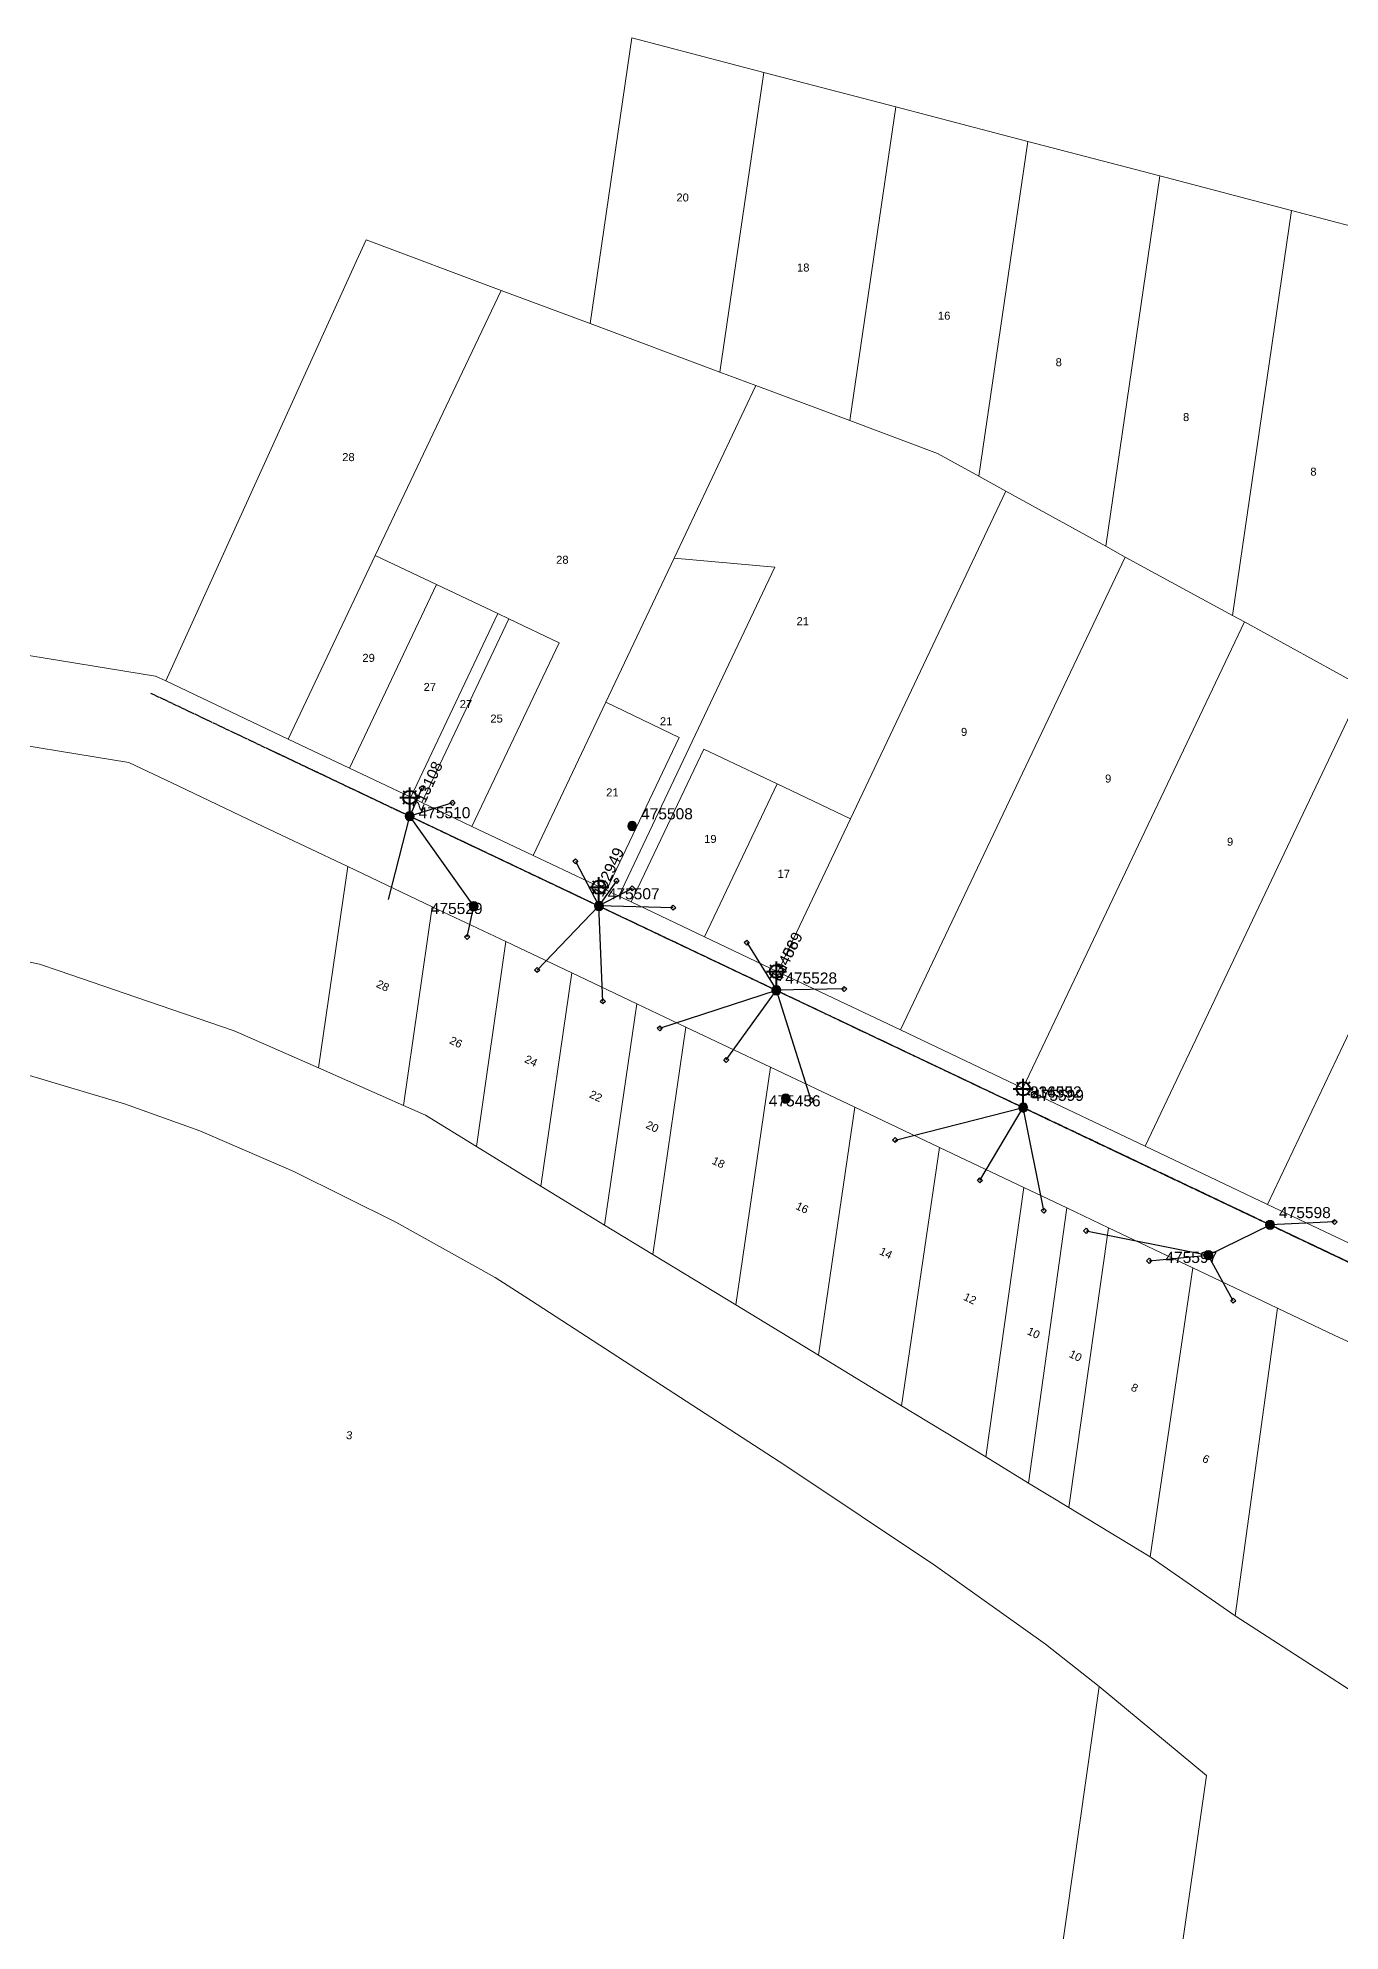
# Model space of a CAD drawing. Header units: metres. Extents: x 255732 to 259619, y 6266370 to 6267655.
# Drawn here: x 256447.4 to 256740.3, y 6267166.9 to 6267592.8 of the extents above; entities that cross this region are included whole.
import ezdxf
from ezdxf.enums import TextEntityAlignment as Align

# ---------------------------------------------------------------- set-up
doc = ezdxf.new("R2010")
doc.units = ezdxf.units.M
doc.linetypes.add('Cable Exist OH', pattern=[1, 1, 0])
doc.layers.get('0').update_dxf_attribs({"color": 6})
doc.layers.add('Cadastre Land Parcels_SP_EXT', color=9, linetype='Continuous', lineweight=5)
doc.layers.add('Cadastre Roads_SP_EXT', color=9, linetype='Continuous', lineweight=5)
for name, color, linetype in [('Equip_SP_SL_EXT', 7, 'Continuous'), ('Mains_HV_EXT', 7, 'Continuous'), ('Mains_LV_EXT', 7, 'Continuous'), ('Mains_SL_EXT', 7, 'Continuous'), ('Services_SP_EXT', 7, 'Continuous'), ('SupportsOH_SP_TR_HV_LV_SL_EXT', 7, 'Continuous')]:
    doc.layers.add(name, color=color, linetype=linetype)
doc.layers.get('0').freeze()
doc.styles.add('iecARIAL', font='arial.ttf', dxfattribs={"height": 2})
doc.styles.add('POLE_LABEL', font='arial.ttf')
doc.styles.get("Standard").update_dxf_attribs({"font": 'arial.ttf'})

# ---------------------------------------------------------------- blocks, each defined once
blk = doc.blocks.new('SL_LANTERN_EXT')
at = {"lineweight": 40}
for p, q in [((-1.46, 5.68), (-1.06, 5.28)), ((0, 1.97), (0, 6.47)), ((1.46, 5.68), (1.06, 5.28)), ((-2.25, 4.22), (2.25, 4.22)), ((-1.46, 2.76), (-1.06, 3.16)), ((0, 0), (0, 2.72)), ((1.46, 2.76), (1.06, 3.16))]:
    blk.add_line(p, q, dxfattribs=at)
blk.add_circle((0, 4.22), 1.5, dxfattribs=at)
at = {"style": 'iecARIAL', "flags": 8}
blk.add_attdef('ASSET_NUM', (1.5, 1.5), '', height=2.5, dxfattribs=at)
for tag, p, height, flags in [('OPERATING_VOLTAGE', (0.98, -1.65), 0.2, 9), ('ORIENTATION', (0.98, -1.85), 0.2, 9), ('OWNED_BY', (0.98, -2.05), 0.2, 9), ('STATE', (0.98, -2.25), 0.2, 9), ('CONSTRUCTED_VOLTAGE', (0.98, -0.65), 0.2, 9), ('CONTROL_TYPE', (0.98, -0.85), 0.2, 9), ('LANTERN_PURPOSE', (0.98, -1.05), 0.2, 9), ('LANTERN_TYPE', (0.98, -1.25), 0.2, 9), ('NO_PHASES', (0.98, -1.45), 0.2, 9), ('USAGE', (0.98, -2.45), 0.2, 9), ('CEXIST', (0.98, -2.65), 0.2, 9), ('CNEW', (0.98, -2.85), 0.2, 9), ('CNUMBER', (0.98, -3.05), 0.2, 9), ('CREMOVE', (0.98, -3.25), 0.2, 9), ('CREPLACE', (0.98, -3.45), 0.2, 9), ('LKINGHEIGHT', (0.98, -3.65), 0.2, 9), ('LBRACKET', (0.98, -3.85), 0.2, 9), ('LBRACKETVOCAB', (0.98, -4.05), 0.2, 9), ('LCATEGORY', (0.98, -4.25), 0.2, 9), ('LCHARGE1', (0.98, -4.45), 0.2, 9), ('LNUMBER', (2.18, -3.25), 2.5, 8), ('LCHARGE1PERCENT', (0.98, -4.65), 0.2, 9), ('LCHARGE2', (0.98, -4.85), 0.2, 9), ('LCHARGE2PERCENT', (0.98, -5.05), 0.2, 9), ('LCHARGE3', (0.98, -5.25), 0.2, 9), ('LCHARGE3PERCENT', (0.98, -5.45), 0.2, 9), ('LEXIST', (0.98, -5.65), 0.2, 9), ('LLAMP', (0.98, -5.85), 0.2, 9), ('LLAMPVOCAB', (0.98, -6.05), 0.2, 9), ('LMAST', (0.98, -6.25), 0.2, 9), ('LMASTVOCAB', (0.98, -6.45), 0.2, 9), ('LNEW', (0.98, -6.65), 0.2, 9), ('LANTNUMBER', (0.98, -6.85), 0.2, 9), ('LOUTREACH', (0.98, -7.25), 0.2, 9), ('LOUTREACHVOCAB', (0.98, -7.45), 0.2, 9), ('LRATECODE', (0.98, -7.65), 0.2, 9), ('LREMOVE', (0.98, -7.85), 0.2, 9), ('LREPLACE', (0.98, -8.05), 0.2, 9), ('LTYPE', (0.98, -8.25), 0.2, 9), ('LTYPEVOCAB', (0.98, -8.45), 0.2, 9), ('LEGEND', (0.98, -8.65), 0.2, 9), ('STREETNAME', (0.98, -9.25), 0.2, 9), ('SUBURB', (0.98, -9.45), 0.2, 1), ('LOCATION', (0.98, -8.85), 0.2, 9), ('NOTES', (0.98, -9.05), 0.2, 9)]:
    blk.add_attdef(tag, p, '', height=height, dxfattribs=dict(flags=flags))
blk = doc.blocks.new('CCP_EXT')
blk.add_wipeout([(0, 0.57), (0.57, 0), (0, -0.57), (-0.57, 0)])
blk.add_lwpolyline([(-0.57, 0), (0, 0.57), (0.57, 0), (0, -0.57), (-0.57, 0)])
at = {"flags": 1}
blk.add_attdef('Z', (0, 0), '', height=0.2, dxfattribs=at)
at = {"flags": 9}
for tag, p in [('CCP_TYPE', (0, 0)), ('CONSTRUCTED_VOLTAGE', (0, -0.2)), ('OPERATING_VOLTAGE', (0, -0.6)), ('ORIENTATION', (0, -0.8)), ('OWNED_BY', (0, -1)), ('STATE', (0, -1.8)), ('NO_PHASES', (0, -0.4)), ('USAGE', (0, -1.2)), ('LEGEND', (0, -1.4)), ('LIFE_SUPPORT', (0, -1.6)), ('NOTES', (0, -2))]:
    blk.add_attdef(tag, text='', height=0.2, dxfattribs=at).set_placement(p, align=Align.MIDDLE_LEFT)
blk = doc.blocks.new('POLE_EXT')
blk.add_hatch(color=256).paths.add_polyline_path([(-1, 0, 1), (1, 0, 1)])
blk.add_lwpolyline([(-1, 0, 1), (1, 0, 1)], format="xyb", close=True)
for tag, height, flags, p in [('pNumber', 2.5, 8, (-17.84, 2.07)), ('OWNED_BY', 0.2, 9, (1.35, -0.4)), ('SPECIAL_USE', 0.2, 9, (1.35, -0.8)), ('STATE', 0.2, 9, (1.35, -1)), ('cLV', 0.2, 9, (1.35, -1.4)), ('hDepth', 0.2, 9, (1.35, -1.6)), ('hDia', 0.2, 9, (1.35, -1.8)), ('cHV', 0.2, 9, (1.35, -2)), ('cLinedev', 0.2, 9, (1.35, -3.4)), ('pExisting', 0.2, 9, (1.35, -3.8)), ('PARENT', 0.2, 9, (1.35, -0.6)), ('USAGE', 0.2, 9, (1.35, -1.2)), ('LBRACKET', 0.2, 9, (1.35, -2.2)), ('LExisting', 0.2, 9, (1.35, -2.4)), ('LANTNUMBER', 0.2, 9, (1.35, -2.6)), ('LOther', 0.2, 9, (1.35, -2.8)), ('LRemove', 0.2, 9, (1.35, -3)), ('LEGEND', 0.2, 9, (1.35, -3.2)), ('LOCATION', 0.2, 9, (1.35, -3.6)), ('PFNUMBER', 0.2, 9, (1.35, -4)), ('NEWPFNUMBER', 0.2, 9, (1.35, -4.2)), ('pFooting', 0.2, 9, (1.35, -4.4)), ('pNew', 0.2, 9, (1.35, -4.6)), ('pRelocate', 0.2, 9, (1.35, -5)), ('pRemove', 0.2, 9, (1.35, -5.2)), ('pReplace', 0.2, 9, (1.35, -5.4)), ('pStay', 0.2, 9, (1.35, -5.6)), ('pType', 0.2, 9, (1.35, -5.8)), ('cspan', 0.2, 9, (1.35, -6)), ('STREETNAME', 0.2, 9, (1.35, -6.2)), ('SUBURB', 0.2, 9, (1.35, -6.4)), ('OPERATED_BY', 0.2, 9, (1.36, -7.01)), ('NOTES', 0.2, 9, (1.35, -6.6)), ('MAINTAINED_BY', 0.2, 9, (1.36, -6.81))]:
    blk.add_attdef(tag, text='', height=height, dxfattribs=dict(flags=flags)).set_placement(p, align=Align.MIDDLE_LEFT)
at = {"style": 'POLE_LABEL'}
for tag, height, flags, p in [('STRUCTURE_PLANT_NUMBER', 0.2, 9, (1.35, 0.03)), ('ASSET_NUM', 2.5, 8, (2, 2)), ('STREET_CODE', 0.2, 9, (1.35, -0.2))]:
    blk.add_attdef(tag, text='', height=height, dxfattribs=dict(at, flags=flags)).set_placement(p, align=Align.MIDDLE_LEFT)
at = {"flags": 1}
blk.add_attdef('Z', (1.35, -7.33), '', height=0.2, dxfattribs=at)

msp = doc.modelspace()

# ---------------------------------------------------------------- linework, layer by layer
at = {"layer": 'Cadastre Land Parcels_SP_EXT', "linetype": 'Continuous'}
for points in [[(256610.66, 6267585), (256580.97, 6267592.78), (256571.62, 6267528.53), (256600.81, 6267517.61), (256610.66, 6267585)], [(256640.36, 6267577.25), (256610.66, 6267585), (256600.81, 6267517.61), (256608.92, 6267514.56), (256630.01, 6267506.69), (256640.36, 6267577.25)], [(256670.04, 6267569.48), (256640.36, 6267577.25), (256630.01, 6267506.69), (256649.75, 6267499.31), (256659.07, 6267494.19), (256670.04, 6267569.48)], [(256699.73, 6267561.73), (256670.04, 6267569.48), (256659.07, 6267494.19), (256665.12, 6267490.8), (256687.65, 6267478.42), (256699.73, 6267561.73)], [(256729.41, 6267553.96), (256699.73, 6267561.73), (256687.65, 6267478.42), (256691.99, 6267475.99), (256716.14, 6267462.82), (256729.41, 6267553.96)], [(256744.65, 6267447.19), (256759.08, 6267546.17), (256729.41, 6267553.96), (256716.14, 6267462.82), (256718.77, 6267461.4), (256744.65, 6267447.19)], [(256551.61, 6267535.98), (256521.22, 6267547.37), (256519.05, 6267542.59), (256476.19, 6267448.13), (256503.72, 6267435.05), (256523.29, 6267476.36), (256551.61, 6267535.98)], [(256558.79, 6267408.89), (256575.13, 6267443.33), (256590.51, 6267475.74), (256608.92, 6267514.56), (256600.81, 6267517.61), (256571.62, 6267528.53), (256551.61, 6267535.98), (256523.29, 6267476.36), (256537.06, 6267469.82), (256550.83, 6267463.28), (256553.31, 6267462.1), (256564.63, 6267456.74), (256545.02, 6267415.43), (256558.79, 6267408.89)], [(256630.01, 6267506.69), (256608.92, 6267514.56), (256590.51, 6267475.74), (256613.18, 6267473.76), (256578.07, 6267399.73), (256580.82, 6267398.42), (256597.16, 6267432.81), (256613.69, 6267424.98), (256630.17, 6267417.13), (256665.12, 6267490.8), (256659.07, 6267494.19), (256649.75, 6267499.31), (256630.01, 6267506.69)], [(256687.65, 6267478.42), (256665.12, 6267490.8), (256630.17, 6267417.13), (256613.86, 6267382.73), (256641.4, 6267369.65), (256691.99, 6267475.99), (256687.65, 6267478.42)], [(256537.06, 6267469.82), (256523.29, 6267476.36), (256503.72, 6267435.05), (256517.49, 6267428.51), (256537.06, 6267469.82)], [(256578.07, 6267399.73), (256613.18, 6267473.76), (256590.51, 6267475.74), (256575.13, 6267443.33), (256591.65, 6267435.43), (256575.31, 6267401.04), (256578.07, 6267399.73)], [(256716.14, 6267462.82), (256691.99, 6267475.99), (256641.4, 6267369.65), (256668.93, 6267356.57), (256718.77, 6267461.4), (256716.14, 6267462.82)], [(256550.83, 6267463.28), (256537.06, 6267469.82), (256517.49, 6267428.51), (256531.26, 6267421.97), (256550.83, 6267463.28)], [(256553.31, 6267462.1), (256550.83, 6267463.28), (256531.26, 6267421.97), (256533.73, 6267420.79), (256553.31, 6267462.1)], [(256545.02, 6267415.43), (256564.63, 6267456.74), (256553.31, 6267462.1), (256533.73, 6267420.79), (256545.02, 6267415.43)], [(256696.47, 6267343.49), (256745.5, 6267446.72), (256744.65, 6267447.19), (256718.77, 6267461.4), (256668.93, 6267356.57), (256696.47, 6267343.49)], [(256724, 6267330.41), (256748.17, 6267381.34), (256772.26, 6267432), (256758.99, 6267439.32), (256745.5, 6267446.72), (256696.47, 6267343.49), (256724, 6267330.41)], [(256575.31, 6267401.04), (256591.65, 6267435.43), (256575.13, 6267443.33), (256558.79, 6267408.89), (256575.31, 6267401.04)], [(256613.69, 6267424.98), (256597.16, 6267432.81), (256580.82, 6267398.42), (256597.34, 6267390.58), (256613.69, 6267424.98)], [(256630.17, 6267417.13), (256613.69, 6267424.98), (256597.34, 6267390.58), (256613.86, 6267382.73), (256630.17, 6267417.13)], [(256529.6, 6267352.68), (256536.12, 6267397.36), (256517.12, 6267406.4), (256510.51, 6267361.08), (256529.6, 6267352.68)], [(256546.05, 6267343.4), (256552.67, 6267389.5), (256536.12, 6267397.36), (256529.6, 6267352.68), (256534.57, 6267350.48), (256546.05, 6267343.4)], [(256560.52, 6267334.47), (256567.53, 6267382.45), (256552.67, 6267389.5), (256546.05, 6267343.4), (256560.52, 6267334.47)], [(256582.11, 6267375.52), (256567.53, 6267382.45), (256560.52, 6267334.47), (256574.88, 6267325.74), (256582.11, 6267375.52)], [(256775.74, 6267368.27), (256748.17, 6267381.34), (256724, 6267330.41), (256745.37, 6267320.25), (256751.53, 6267317.32), (256764.03, 6267343.63), (256771.69, 6267359.75), (256775.74, 6267368.27)], [(256686.14, 6267221.98), (256674.07, 6267231.49), (256649.3, 6267249.13), (256615.62, 6267271.58), (256556.96, 6267309.66), (256550.29, 6267313.94), (256527.94, 6267326.42), (256505, 6267337.77), (256483.81, 6267346.95), (256466.89, 6267353.02), (256444.75, 6267359.62), (256422.53, 6267364.91), (256397.32, 6267369.92), (256366.42, 6267373.85), (256333.57, 6267375.04), (256300.31, 6267151.29), (256573.64, 6267111.93), (256593.06, 6267109.14), (256668.56, 6267098.27), (256686.14, 6267221.98)], [(256593.15, 6267370.27), (256582.11, 6267375.52), (256574.88, 6267325.74), (256585.69, 6267319.16), (256593.15, 6267370.27)], [(256604.36, 6267307.8), (256612.16, 6267361.24), (256593.15, 6267370.27), (256585.69, 6267319.16), (256604.36, 6267307.8)], [(256623.02, 6267296.48), (256631.16, 6267352.24), (256612.16, 6267361.24), (256604.36, 6267307.8), (256623.02, 6267296.48)], [(256641.67, 6267285.07), (256650.19, 6267343.21), (256631.16, 6267352.24), (256623.02, 6267296.48), (256641.67, 6267285.07)], [(256660.6, 6267273.59), (256669.16, 6267334.18), (256650.19, 6267343.21), (256641.67, 6267285.07), (256660.6, 6267273.59)], [(256670.25, 6267267.7), (256678.85, 6267329.6), (256669.16, 6267334.18), (256660.6, 6267273.59), (256670.25, 6267267.7)], [(256679.31, 6267262.21), (256688.2, 6267325.11), (256678.85, 6267329.6), (256670.25, 6267267.7), (256679.31, 6267262.21)], [(256697.61, 6267251.11), (256707.21, 6267316.11), (256688.2, 6267325.11), (256679.31, 6267262.21), (256697.61, 6267251.11)], [(256716.73, 6267237.87), (256726.21, 6267307.05), (256707.21, 6267316.11), (256697.61, 6267251.11), (256697.83, 6267250.98), (256716.73, 6267237.87)], [(256757.82, 6267292.26), (256749.11, 6267296.31), (256739.14, 6267300.94), (256726.21, 6267307.05), (256716.73, 6267237.87), (256762.66, 6267208.19), (256761.89, 6267221.53), (256761.3, 6267231.69), (256757.82, 6267292.26)], [(256763.53, 6267148.34), (256723.69, 6267154.04), (256703.79, 6267156.89), (256710.24, 6267201.93), (256686.14, 6267221.98), (256668.56, 6267098.27), (256665.74, 6267078.36), (256660.38, 6267040.84), (256646.21, 6266941), (256690.54, 6266923.35), (256724.65, 6266909.77), (256730.13, 6266943.37), (256733.01, 6266961.09), (256763.53, 6267148.34)]]:
    msp.add_lwpolyline(points, close=True, dxfattribs=at)
for points in [[(256762.66, 6267208.19), (256716.73, 6267237.87), (256697.83, 6267250.98), (256697.61, 6267251.11), (256679.31, 6267262.21), (256670.25, 6267267.7), (256660.6, 6267273.59), (256641.67, 6267285.07), (256623.02, 6267296.48), (256604.36, 6267307.8), (256585.69, 6267319.16), (256574.88, 6267325.74), (256560.52, 6267334.47), (256546.05, 6267343.4), (256534.57, 6267350.48), (256529.6, 6267352.68), (256510.51, 6267361.08), (256491.53, 6267369.45), (256472.06, 6267376.1), (256452.2, 6267382.9), (256447.78, 6267384.42), (256433.03, 6267387.55)], [(256444.75, 6267359.62), (256466.89, 6267353.02), (256483.81, 6267346.95), (256505, 6267337.77), (256527.94, 6267326.42), (256550.29, 6267313.94), (256556.96, 6267309.66), (256615.62, 6267271.58), (256649.3, 6267249.13), (256674.07, 6267231.49), (256686.14, 6267221.98), (256710.24, 6267201.93), (256703.79, 6267156.89), (256723.69, 6267154.04), (256763.53, 6267148.34), (256764.96, 6267160.68), (256784.74, 6267143.74), (256818.36, 6267092.46), (256828.35, 6266925.07), (256828.66, 6266919.9), (256830.98, 6266881.46), (256832.89, 6266846.24)]]:
    msp.add_lwpolyline(points, dxfattribs=at)
at = {"layer": 'Cadastre Roads_SP_EXT', "linetype": 'Continuous'}
for p, q in [((256473.87, 6267449.2), (256414.2, 6267458.96)), ((256476.19, 6267448.13), (256473.87, 6267449.2)), ((256503.72, 6267435.05), (256476.19, 6267448.13)), ((256439.89, 6267434.39), (256460.05, 6267431.1)), ((256517.49, 6267428.51), (256503.72, 6267435.05)), ((256460.05, 6267431.1), (256467.87, 6267429.81)), ((256467.87, 6267429.81), (256479.08, 6267424.46)), ((256479.08, 6267424.46), (256498.08, 6267415.43)), ((256498.08, 6267415.43), (256517.12, 6267406.4)), ((256558.79, 6267408.89), (256545.02, 6267415.43)), ((256517.12, 6267406.4), (256536.12, 6267397.36)), ((256668.93, 6267356.57), (256641.4, 6267369.65)), ((256696.47, 6267343.49), (256668.93, 6267356.57)), ((256724, 6267330.41), (256696.47, 6267343.49)), ((256726.21, 6267307.05), (256739.14, 6267300.94)), ((256739.14, 6267300.94), (256749.11, 6267296.31))]:
    msp.add_line(p, q, dxfattribs=at)
at = {"layer": 'Mains_LV_EXT', "linetype": 'Cable Exist OH'}
msp.add_lwpolyline([(256499.31, 6267432.8), (256531.03, 6267417.73)], dxfattribs=at)
at = {"layer": 'Mains_SL_EXT', "linetype": 'Cable Exist OH'}
msp.add_lwpolyline([(256499.31, 6267432.8), (256531.03, 6267417.73)], dxfattribs=at)
at = {"layer": 'Services_SP_EXT'}
for points in [[(256526.25, 6267398.97), (256531.03, 6267417.73)], [(256710.66, 6267318.98), (256724.56, 6267325.81)]]:
    msp.add_lwpolyline(points, dxfattribs=at)

# ---------------------------------------------------------------- block references
at = {"layer": 'Equip_SP_SL_EXT'}
ref = msp.add_blockref('SL_LANTERN_EXT', (256531.03, 6267417.73), dxfattribs=at)
ref.add_attrib('ASSET_NUM', '213108', dxfattribs={"layer": '0', "height": 2.5, "rotation": 65.2293, "style": 'iecARIAL'}).set_placement((256532.53, 6267419.24), align=Align.MIDDLE_LEFT)
ref = msp.add_blockref('SL_LANTERN_EXT', (256573.59, 6267397.52), dxfattribs=at)
ref.add_attrib('ASSET_NUM', '192949', dxfattribs={"layer": '0', "height": 2.5, "rotation": 65.0262, "style": 'iecARIAL'}).set_placement((256575.09, 6267399.02), align=Align.BOTTOM_LEFT)
ref = msp.add_blockref('SL_LANTERN_EXT', (256613.51, 6267378.56), dxfattribs=at)
ref.add_attrib('ASSET_NUM', '114089', dxfattribs={"layer": '0', "height": 2.5, "rotation": 63.4928, "style": 'iecARIAL'}).set_placement((256615.01, 6267380.06), align=Align.BOTTOM_LEFT)
ref = msp.add_blockref('SL_LANTERN_EXT', (256613.51, 6267378.56), dxfattribs=at)
ref.add_attrib('ASSET_NUM', '83456', dxfattribs={"layer": '0', "height": 2.5, "rotation": 63.4937, "style": 'iecARIAL'}).set_placement((256615.01, 6267380.06), align=Align.BOTTOM_LEFT)
ref = msp.add_blockref('SL_LANTERN_EXT', (256669.03, 6267352.18), dxfattribs=at)
ref.add_attrib('ASSET_NUM', '83455', dxfattribs={"layer": '0', "height": 2.5, "rotation": 0.004, "style": 'iecARIAL'}).set_placement((256670.53, 6267353.69), align=Align.BOTTOM_LEFT)
ref = msp.add_blockref('SL_LANTERN_EXT', (256669.03, 6267352.18), dxfattribs=at)
ref.add_attrib('ASSET_NUM', '216992', dxfattribs={"layer": '0', "height": 2.5, "rotation": 0.0068, "style": 'iecARIAL'}).set_placement((256670.53, 6267353.69), align=Align.BOTTOM_LEFT)
at = {"layer": 'SupportsOH_SP_TR_HV_LV_SL_EXT'}
ref = msp.add_blockref('POLE_EXT', (256581.07, 6267415.5), dxfattribs=at)
ref.add_attrib('ASSET_NUM', '475508', dxfattribs={"layer": '0', "height": 2.5, "style": 'POLE_LABEL'}).set_placement((256583.07, 6267416.25), align=Align.BOTTOM_LEFT)
ref = msp.add_blockref('POLE_EXT', (256545.42, 6267397.46), dxfattribs=at)
ref.add_attrib('ASSET_NUM', '475529', dxfattribs={"layer": '0', "height": 2.5, "style": 'POLE_LABEL'}).set_placement((256547.42, 6267398.21), align=Align.TOP_RIGHT)
ref = msp.add_blockref('POLE_EXT', (256669.03, 6267352.18), dxfattribs=at)
ref.add_attrib('ASSET_NUM', '475599', dxfattribs={"layer": '0', "height": 2.5, "style": 'POLE_LABEL'}).set_placement((256671.03, 6267352.94), align=Align.BOTTOM_LEFT)
ref = msp.add_blockref('POLE_EXT', (256710.66, 6267318.98), dxfattribs=at)
ref.add_attrib('ASSET_NUM', '475597', dxfattribs={"layer": '0', "height": 2.5, "style": 'POLE_LABEL'}).set_placement((256712.66, 6267319.73), align=Align.TOP_RIGHT)

# ---------------------------------------------------------------- texts
at = {"layer": 'Cadastre Land Parcels_SP_EXT'}
for s, p in [('20', (256591.02, 6267555.98)), ('18', (256618.15, 6267540.22)), ('16', (256649.85, 6267529.39)), ('8', (256676.32, 6267518.92)), ('8', (256704.98, 6267506.58)), ('28', (256515.85, 6267497.58)), ('8', (256733.61, 6267494.31)), ('28', (256563.97, 6267474.49)), ('21', (256618.04, 6267460.68)), ('29', (256520.39, 6267452.43)), ('27', (256534.16, 6267445.89)), ('27', (256542.28, 6267442.04)), ('25', (256549.17, 6267438.77)), ('21', (256587.31, 6267438.17)), ('9', (256655.03, 6267435.78)), ('9', (256687.45, 6267425.28)), ('21', (256575.22, 6267422.17)), ('19', (256597.25, 6267411.7)), ('9', (256714.86, 6267411.07)), ('17', (256613.77, 6267403.85))]:
    msp.add_text(s, height=1.8, dxfattribs=at).set_placement(p)
for s, rotation, p in [('28', 334.5762, (256523.34, 6267379.38)), ('26', 334.5782, (256539.8, 6267366.68)), ('24', 334.6277, (256556.69, 6267362.45)), ('22', 334.5788, (256571.26, 6267354.54)), ('20', 334.579, (256583.96, 6267347.67)), ('18', 334.5765, (256598.84, 6267339.62)), ('16', 334.659, (256617.67, 6267329.44)), ('14', 334.6179, (256636.51, 6267319.25)), ('12', 334.5374, (256655.41, 6267309.01)), ('10', 334.8, (256669.72, 6267301.27)), ('10', 334.4, (256679.15, 6267296.15)), ('8', 334.6653, (256693.08, 6267288.64)), ('3', 351.8102, (256516.64, 6267277.68)), ('6', 334.5097, (256709.12, 6267272.62))]:
    msp.add_text(s, height=1.8, rotation=rotation, dxfattribs=at).set_placement(p)

# ---------------------------------------------------------------- next in the draw order: block references
at = {"layer": 'Services_SP_EXT'}
for p in [(256533.73, 6267423.99), (256540.63, 6267420.72), (256568.29, 6267407.58), (256577.52, 6267403.17), (256581.07, 6267401.48), (256590.32, 6267397.12), (256543.96, 6267390.57), (256606.84, 6267389.27), (256559.7, 6267383.1), (256574.47, 6267376.07), (256628.77, 6267378.85), (256587.26, 6267370), (256602.25, 6267362.88), (256621.3, 6267353.84), (256640.23, 6267344.87), (256659.3, 6267335.8), (256673.64, 6267329), (256683.16, 6267324.46), (256739.05, 6267326.46), (256697.34, 6267317.71), (256716.27, 6267308.72)]:
    msp.add_blockref('CCP_EXT', p, dxfattribs=at)

# ---------------------------------------------------------------- next in the draw order: linework, layer by layer
at = {"layer": 'Cadastre Roads_SP_EXT', "linetype": 'Continuous'}
for p, q in [((256531.26, 6267421.97), (256517.49, 6267428.51)), ((256533.73, 6267420.79), (256531.26, 6267421.97)), ((256545.02, 6267415.43), (256533.73, 6267420.79)), ((256575.31, 6267401.04), (256558.79, 6267408.89)), ((256536.12, 6267397.36), (256552.67, 6267389.5)), ((256578.07, 6267399.73), (256575.31, 6267401.04)), ((256580.82, 6267398.42), (256578.07, 6267399.73)), ((256597.34, 6267390.58), (256580.82, 6267398.42)), ((256552.67, 6267389.5), (256567.53, 6267382.45)), ((256613.86, 6267382.73), (256597.34, 6267390.58)), ((256567.53, 6267382.45), (256582.11, 6267375.52)), ((256641.4, 6267369.65), (256613.86, 6267382.73)), ((256582.11, 6267375.52), (256593.15, 6267370.27)), ((256593.15, 6267370.27), (256612.16, 6267361.24)), ((256612.16, 6267361.24), (256631.16, 6267352.24)), ((256631.16, 6267352.24), (256650.19, 6267343.21)), ((256650.19, 6267343.21), (256669.16, 6267334.18)), ((256669.16, 6267334.18), (256678.85, 6267329.6)), ((256678.85, 6267329.6), (256688.2, 6267325.11)), ((256745.37, 6267320.25), (256724, 6267330.41)), ((256688.2, 6267325.11), (256707.21, 6267316.11)), ((256707.21, 6267316.11), (256726.21, 6267307.05))]:
    msp.add_line(p, q, dxfattribs=at)
at = {"layer": 'Mains_HV_EXT', "linetype": 'Cable Exist OH'}
msp.add_lwpolyline([(256472.74, 6267445.42), (256774.75, 6267301.95)], dxfattribs=at)
at = {"layer": 'Mains_LV_EXT', "linetype": 'Cable Exist OH'}
for points in [[(256531.03, 6267417.73), (256573.59, 6267397.52)], [(256573.59, 6267397.52), (256613.51, 6267378.56)], [(256613.51, 6267378.56), (256669.03, 6267352.18)], [(256669.03, 6267352.18), (256724.56, 6267325.81)], [(256724.56, 6267325.81), (256774.75, 6267301.95), (256774.75, 6267301.95), (256780.58, 6267299.32)]]:
    msp.add_lwpolyline(points, dxfattribs=at)
at = {"layer": 'Mains_SL_EXT', "linetype": 'Cable Exist OH'}
for points in [[(256531.03, 6267417.73), (256573.59, 6267397.52)], [(256573.59, 6267397.52), (256613.51, 6267378.56)], [(256613.51, 6267378.56), (256669.03, 6267352.18)], [(256791.85, 6267293.82), (256774.75, 6267301.95), (256724.56, 6267325.81), (256669.03, 6267352.18)]]:
    msp.add_lwpolyline(points, dxfattribs=at)
at = {"layer": 'Services_SP_EXT'}
for points in [[(256533.73, 6267423.99), (256531.03, 6267417.73)], [(256540.63, 6267420.72), (256531.03, 6267417.73)], [(256543.96, 6267390.57), (256545.42, 6267397.46), (256531.03, 6267417.73)], [(256568.29, 6267407.58), (256573.59, 6267397.52)], [(256577.52, 6267403.17), (256573.59, 6267397.52)], [(256581.07, 6267401.48), (256573.59, 6267397.52)], [(256559.7, 6267383.1), (256573.59, 6267397.52)], [(256574.47, 6267376.07), (256573.59, 6267397.52)], [(256590.32, 6267397.12), (256573.59, 6267397.52)], [(256606.84, 6267389.27), (256613.51, 6267378.56)], [(256587.26, 6267370), (256613.51, 6267378.56)], [(256602.25, 6267362.88), (256613.51, 6267378.56)], [(256628.77, 6267378.85), (256613.51, 6267378.56)], [(256621.3, 6267353.84), (256613.51, 6267378.56)], [(256640.23, 6267344.87), (256669.03, 6267352.18)], [(256659.3, 6267335.8), (256669.03, 6267352.18)], [(256673.64, 6267329), (256669.03, 6267352.18)], [(256739.05, 6267326.46), (256724.56, 6267325.81)], [(256683.16, 6267324.46), (256710.66, 6267318.98)], [(256697.34, 6267317.71), (256710.66, 6267318.98)], [(256716.27, 6267308.72), (256710.66, 6267318.98)]]:
    msp.add_lwpolyline(points, dxfattribs=at)

# ---------------------------------------------------------------- next in the draw order: block references
at = {"layer": 'SupportsOH_SP_TR_HV_LV_SL_EXT'}
ref = msp.add_blockref('POLE_EXT', (256531.03, 6267417.73), dxfattribs=at)
ref.add_attrib('ASSET_NUM', '475510', dxfattribs={"layer": '0', "height": 2.5, "rotation": 0.0505, "style": 'POLE_LABEL'}).set_placement((256533.03, 6267418.49), align=Align.MIDDLE_LEFT)
ref = msp.add_blockref('POLE_EXT', (256573.59, 6267397.52), dxfattribs=at)
ref.add_attrib('ASSET_NUM', '475507', dxfattribs={"layer": '0', "height": 2.5, "style": 'POLE_LABEL'}).set_placement((256575.59, 6267398.27), align=Align.BOTTOM_LEFT)
ref = msp.add_blockref('POLE_EXT', (256613.51, 6267378.56), dxfattribs=at)
ref.add_attrib('ASSET_NUM', '475528', dxfattribs={"layer": '0', "height": 2.5, "style": 'POLE_LABEL'}).set_placement((256615.51, 6267379.31), align=Align.BOTTOM_LEFT)
ref = msp.add_blockref('POLE_EXT', (256615.63, 6267354.19), dxfattribs=at)
ref.add_attrib('ASSET_NUM', '475456', dxfattribs={"layer": '0', "height": 2.5, "style": 'POLE_LABEL'}).set_placement((256617.63, 6267354.94), align=Align.TOP_CENTER)
ref = msp.add_blockref('POLE_EXT', (256724.56, 6267325.81), dxfattribs=at)
ref.add_attrib('ASSET_NUM', '475598', dxfattribs={"layer": '0', "height": 2.5, "style": 'POLE_LABEL'}).set_placement((256726.56, 6267326.56), align=Align.BOTTOM_LEFT)

doc.saveas('drawing.dxf')
